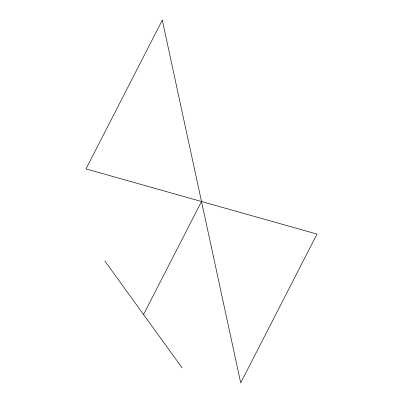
<?xml version="1.0" encoding="UTF-8"?>
<svg xmlns="http://www.w3.org/2000/svg" width="403" height="403" viewBox="0 0 403 403"><rect width="100%" height="100%" fill="white"/><g stroke="black" fill="none" stroke-linecap="round" stroke-linejoin="round"><path stroke-width="0.6" d="M143.544 314.521L201.5 201.5M104.866 261.038L182.221 368.004M162.293 20.15L86.005 168.917L316.995 234.083L240.707 382.85L162.293 20.15"/></g></svg>
